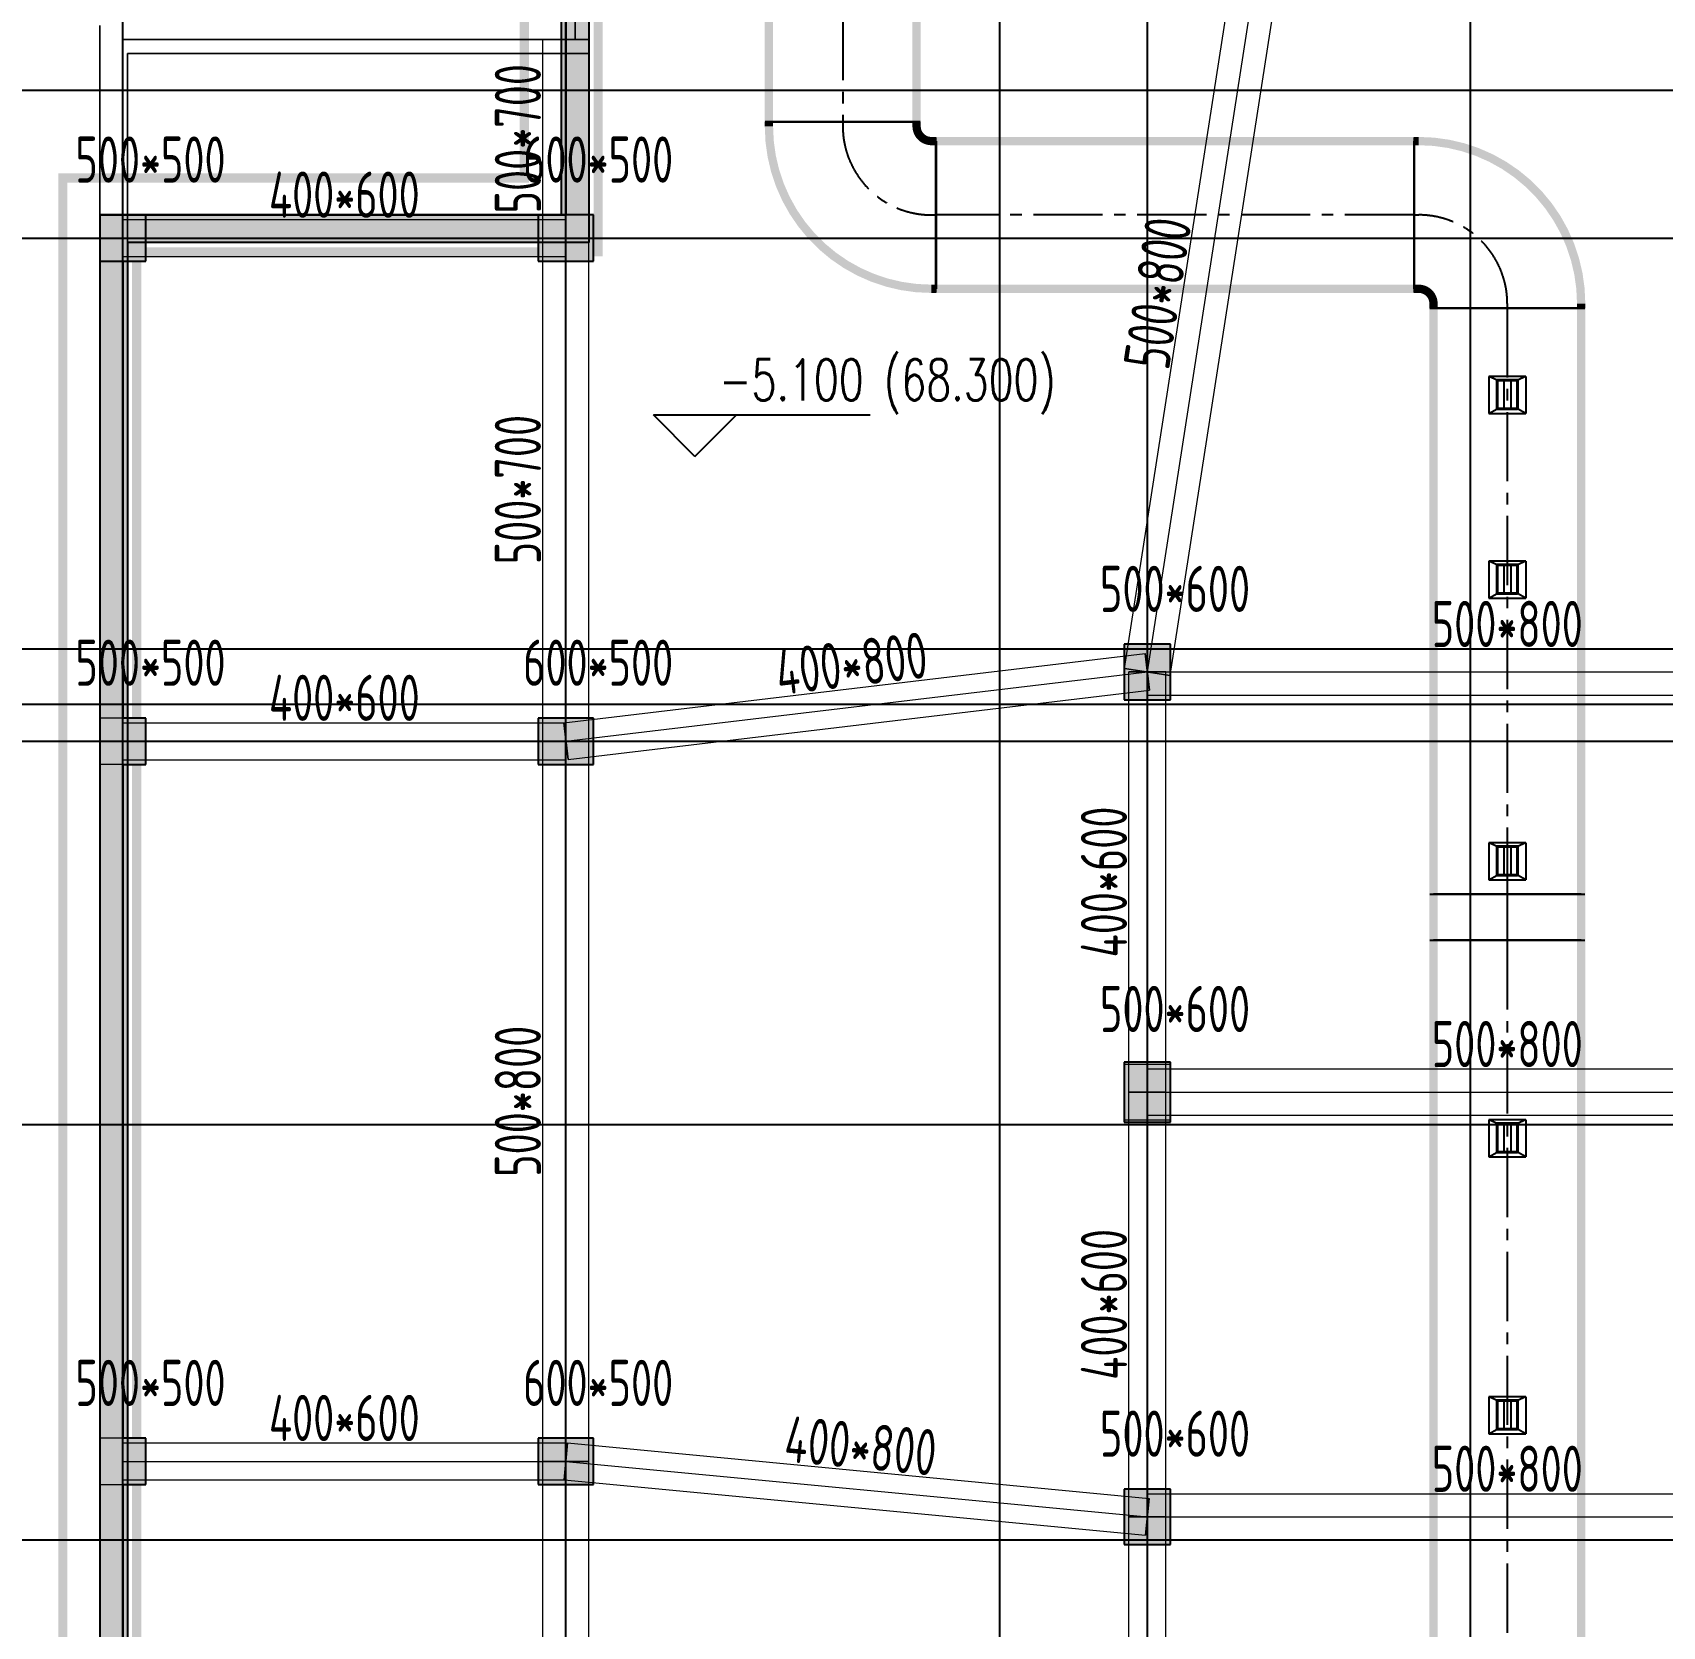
# Model space of a CAD drawing. Extents: x 369444 to 684549, y -549309 to 575337.
# Drawn here: x 379547 to 397205, y 433570 to 450832 of the extents above; entities that cross this region are included whole.
import ezdxf

# ---------------------------------------------------------------- set-up
doc = ezdxf.new("R2010")
doc.units = 0
doc.header["$LTSCALE"] = 1000
doc.header["$MEASUREMENT"] = 0
doc.linetypes.add('CENTER2', pattern=[1.125, 0.75, -0.125, 0.125, -0.125])
doc.linetypes.add('DASH', pattern=[0.35, 0.25, -0.1])
for name, color, linetype, lineweight, true_color in [('-1-0-1', 7, 'Continuous', 0, 0xc0c0c0), ('-1-1-2', 7, 'Continuous', 0, 0xc0c0c0), ('-2-0-1', 1, 'Continuous', 0, 0xff0000), ('-2-1-2', 9, 'Continuous', 0, 0x808080), ('1-6-1', 7, 'Continuous', 0, 0x55ff55), ('1-6-2', 7, 'Continuous', 0, 0x55ff55), ('11-6-1', 2, 'Continuous', 0, 0xffff00), ('11-6-2', 2, 'Continuous', 0, 0xffff00), ('11-6-5', 2, 'Continuous', 0, 0xffff00), ('12-6-1', 4, 'Continuous', 0, 0x00ffff), ('12-6-2', 4, 'Continuous', 0, 0x00ffff), ('12-6-5', 4, 'Continuous', 0, 0x00ffff)]:
    doc.layers.add(name, color=color, linetype=linetype, lineweight=lineweight, true_color=true_color)
for name, color, linetype in [('A-WALL-HATCH', 8, 'Continuous'), ('COLUMN', 9, 'Continuous'), ('DOTE', 1, 'Continuous'), ('DUCT-排烟中心线', 5, 'CENTER2'), ('DUCT-排烟法兰', 4, 'Continuous'), ('DUCT-排烟管', 2, 'Continuous'), ('DUCT-排烟管端线', 4, 'Continuous'), ('HS-A-轮廓线-地下室', 3, 'DASH'), ('PUB_HATCH', 8, 'Continuous'), ('WALL', 9, 'Continuous'), ('二期轮廓线', 8, 'DASH'), ('景观场地标高', 4, 'Continuous'), ('防火分区线', 7, 'Continuous'), ('风管标注', 3, 'Continuous')]:
    doc.layers.add(name, color=color, linetype=linetype)
doc.styles.add('_TCH_DIM', font='SIMPLEX', dxfattribs={"bigfont": 'GBCBIG'})
doc.styles.add('yjkcad', font='yjkeng.shx', dxfattribs={"width": 0.7, "height": 250, "bigfont": 'yjkchn.shx'})

# ---------------------------------------------------------------- blocks, each defined once
blk = doc.blocks.new('N-风管')
at = {"color": 0}
for p, q in [((38489231369.552979, 3905541540.749434, 2600), (38489231280.664093, 3905541580.749434, 2600)), ((38489231280.664093, 3905541580.749434, 2600), (38489231280.664093, 3905541180.749434, 2600)), ((38489231680.664093, 3905541580.749434, 2600), (38489231280.664093, 3905541580.749434, 2600)), ((38489231680.664093, 3905541580.749434, 2600), (38489231591.775208, 3905541540.749434, 2600)), ((38489231443.627052, 3905541540.749434, 2600), (38489231443.627052, 3905541228.749434, 2600)), ((38489231517.701134, 3905541540.749434, 2600), (38489231517.701134, 3905541228.749434, 2600)), ((38489231280.664093, 3905541180.749434, 2600), (38489231369.552979, 3905541228.749434, 2600)), ((38489231680.664093, 3905541180.749434, 2600), (38489231591.775208, 3905541228.749434, 2600)), ((38489231280.664093, 3905541180.749434, 2600), (38489231680.664093, 3905541180.749434, 2600)), ((38489231369.552979, 3905539540.749434, 2600), (38489231280.664093, 3905539580.749434, 2600)), ((38489231280.664093, 3905539580.749434, 2600), (38489231280.664093, 3905539180.749434, 2600)), ((38489231680.664093, 3905539580.749434, 2600), (38489231280.664093, 3905539580.749434, 2600)), ((38489231443.627052, 3905539540.749434, 2600), (38489231443.627052, 3905539228.749434, 2600)), ((38489231517.701134, 3905539540.749434, 2600), (38489231517.701134, 3905539228.749434, 2600)), ((38489231680.664093, 3905539580.749434, 2600), (38489231591.775208, 3905539540.749434, 2600)), ((38489231280.664093, 3905539180.749434, 2600), (38489231369.552979, 3905539228.749434, 2600)), ((38489231280.664093, 3905539180.749434, 2600), (38489231680.664093, 3905539180.749434, 2600)), ((38489231680.664093, 3905539180.749434, 2600), (38489231591.775208, 3905539228.749434, 2600)), ((38489231369.552979, 3905536490.749434, 2600), (38489231280.664093, 3905536530.749434, 2600)), ((38489231280.664093, 3905536530.749434, 2600), (38489231280.664093, 3905536130.749434, 2600)), ((38489231680.664093, 3905536530.749434, 2600), (38489231280.664093, 3905536530.749434, 2600)), ((38489231443.627052, 3905536490.749434, 2600), (38489231443.627052, 3905536178.749434, 2600)), ((38489231517.701134, 3905536490.749434, 2600), (38489231517.701134, 3905536178.749434, 2600)), ((38489231680.664093, 3905536530.749434, 2600), (38489231591.775208, 3905536490.749434, 2600)), ((38489231280.664093, 3905536130.749434, 2600), (38489231369.552979, 3905536178.749434, 2600)), ((38489231280.664093, 3905536130.749434, 2600), (38489231680.664093, 3905536130.749434, 2600)), ((38489231680.664093, 3905536130.749434, 2600), (38489231591.775208, 3905536178.749434, 2600)), ((38489231369.552979, 3905533490.368393, 2600), (38489231280.664093, 3905533530.368393, 2600)), ((38489231280.664093, 3905533530.368393, 2600), (38489231280.664093, 3905533130.368393, 2600)), ((38489231680.664093, 3905533530.368393, 2600), (38489231280.664093, 3905533530.368393, 2600)), ((38489231443.627052, 3905533490.368393, 2600), (38489231443.627052, 3905533178.368393, 2600)), ((38489231517.701134, 3905533490.368393, 2600), (38489231517.701134, 3905533178.368393, 2600)), ((38489231680.664093, 3905533530.368393, 2600), (38489231591.775208, 3905533490.368393, 2600)), ((38489231280.664093, 3905533130.368393, 2600), (38489231369.552979, 3905533178.368393, 2600)), ((38489231280.664093, 3905533130.368393, 2600), (38489231680.664093, 3905533130.368393, 2600)), ((38489231680.664093, 3905533130.368393, 2600), (38489231591.775208, 3905533178.368393, 2600)), ((38489231369.552979, 3905530490.368393, 2600), (38489231280.664093, 3905530530.368393, 2600)), ((38489231280.664093, 3905530530.368393, 2600), (38489231280.664093, 3905530130.368393, 2600)), ((38489231680.664093, 3905530530.368393, 2600), (38489231280.664093, 3905530530.368393, 2600)), ((38489231443.627052, 3905530490.368393, 2600), (38489231443.627052, 3905530178.368393, 2600)), ((38489231517.701134, 3905530490.368393, 2600), (38489231517.701134, 3905530178.368393, 2600)), ((38489231680.664093, 3905530530.368393, 2600), (38489231591.775208, 3905530490.368393, 2600)), ((38489231280.664093, 3905530130.368393, 2600), (38489231369.552979, 3905530178.368393, 2600)), ((38489231280.664093, 3905530130.368393, 2600), (38489231680.664093, 3905530130.368393, 2600)), ((38489231680.664093, 3905530130.368393, 2600), (38489231591.775208, 3905530178.368393, 2600))]:
    blk.add_line(p, q, dxfattribs=at)
at = {"color": 0, "linetype": 'Continuous'}
for p, q in [((38489231680.664093, 3905541580.749434, 2600), (38489231680.664093, 3905541180.749434, 2600)), ((38489231680.664093, 3905539580.749434, 2600), (38489231680.664093, 3905539180.749434, 2600)), ((38489231680.664093, 3905536530.749434, 2600), (38489231680.664093, 3905536130.749434, 2600)), ((38489231680.664093, 3905533530.368393, 2600), (38489231680.664093, 3905533130.368393, 2600)), ((38489231680.664093, 3905530530.368393, 2600), (38489231680.664093, 3905530130.368393, 2600))]:
    blk.add_line(p, q, dxfattribs=at)
at = {"color": 0, "lineweight": 40}
for p, q in [((38489231591.775208, 3905541540.749434, 2600), (38489231369.552979, 3905541540.749434, 2600)), ((38489231369.552979, 3905541228.749434, 2600), (38489231369.552979, 3905541540.749434, 2600)), ((38489231591.775208, 3905541228.749434, 2600), (38489231591.775208, 3905541540.749434, 2600)), ((38489231369.552979, 3905541228.749434, 2600), (38489231591.775208, 3905541228.749434, 2600)), ((38489231591.775208, 3905539540.749434, 2600), (38489231369.552979, 3905539540.749434, 2600)), ((38489231369.552979, 3905539228.749434, 2600), (38489231369.552979, 3905539540.749434, 2600)), ((38489231591.775208, 3905539228.749434, 2600), (38489231591.775208, 3905539540.749434, 2600)), ((38489231369.552979, 3905539228.749434, 2600), (38489231591.775208, 3905539228.749434, 2600)), ((38489231591.775208, 3905536490.749434, 2600), (38489231369.552979, 3905536490.749434, 2600)), ((38489231369.552979, 3905536178.749434, 2600), (38489231369.552979, 3905536490.749434, 2600)), ((38489231591.775208, 3905536178.749434, 2600), (38489231591.775208, 3905536490.749434, 2600)), ((38489231369.552979, 3905536178.749434, 2600), (38489231591.775208, 3905536178.749434, 2600)), ((38489231591.775208, 3905533490.368393, 2600), (38489231369.552979, 3905533490.368393, 2600)), ((38489231369.552979, 3905533178.368393, 2600), (38489231369.552979, 3905533490.368393, 2600)), ((38489231591.775208, 3905533178.368393, 2600), (38489231591.775208, 3905533490.368393, 2600)), ((38489231369.552979, 3905533178.368393, 2600), (38489231591.775208, 3905533178.368393, 2600)), ((38489231591.775208, 3905530490.368393, 2600), (38489231369.552979, 3905530490.368393, 2600)), ((38489231369.552979, 3905530178.368393, 2600), (38489231369.552979, 3905530490.368393, 2600)), ((38489231591.775208, 3905530178.368393, 2600), (38489231591.775208, 3905530490.368393, 2600)), ((38489231369.552979, 3905530178.368393, 2600), (38489231591.775208, 3905530178.368393, 2600))]:
    blk.add_line(p, q, dxfattribs=at)
at = {"layer": 'DUCT-排烟中心线', "color": 0}
for p, q in [((38489224280.797508, 3905550038.647351), (38489224280.704468, 3905544340.82764)), ((38489224280.704468, 3905544340.62764), (38489224280.703583, 3905544290.62764)), ((38489225240.703583, 3905543330.610545), (38489225290.703583, 3905543330.610545)), ((38489230470.463997, 3905543330.610545), (38489225290.90358, 3905543330.610545)), ((38489230470.663986, 3905543330.610545), (38489230520.663986, 3905543330.610545)), ((38489231480.663986, 3905542370.610533), (38489231480.663986, 3905542320.610533)), ((38489231480.663986, 3905542320.410533), (38489231480.664093, 3905535975.399971)), ((38489231480.664093, 3905535975.199975), (38489231480.663803, 3905535475.199975)), ((38489231480.663803, 3905535474.999975), (38489231480.663803, 3905525605.552145))]:
    blk.add_line(p, q, dxfattribs=at)
for centre, radius, start, end in [((38489225240.703568, 3905544290.610542), 959.999993, 179.9989795413, 270.0000009071), ((38489230520.663986, 3905542370.610548), 959.999997, 359.9999990893, 90)]:
    blk.add_arc(centre, radius, start, end, dxfattribs=at)
at = {"layer": 'DUCT-排烟法兰', "color": 0}
for p, q in [((38489225120.704468, 3905544340.72764), (38489223440.704468, 3905544340.72764)), ((38489225290.803581, 3905542490.610545), (38489225290.803581, 3905544170.610545)), ((38489230470.564003, 3905544170.610545), (38489230470.564003, 3905542490.610545)), ((38489230640.663986, 3905542320.510533), (38489232320.663986, 3905542320.510533)), ((38489230640.664093, 3905535975.299973), (38489232320.664093, 3905535975.299973)), ((38489230640.663803, 3905535475.099976), (38489232320.663803, 3905535475.099976)), ((38489230640.663803, 3905535475.099975), (38489232320.663803, 3905535475.099975))]:
    blk.add_line(p, q, dxfattribs=at)
at = {"layer": 'DUCT-排烟管', "color": 0, "const_width": 90}
for points in [[(38489223480.797508, 3905550038.660414), (38489223480.704468, 3905544340.840703)], [(38489225080.704468, 3905544340.814577), (38489225080.797508, 3905550038.634287)], [(38489223480.704468, 3905544340.641883), (38489223480.703583, 3905544290.641883)], [(38489225080.703583, 3905544290.613397), (38489225080.704468, 3905544340.613397)], [(38489225290.703583, 3905544130.610545), (38489225240.703583, 3905544130.610545)], [(38489230470.463997, 3905544130.610545), (38489225290.90358, 3905544130.610545)], [(38489230470.663986, 3905544130.610545), (38489230520.663986, 3905544130.610545)], [(38489225240.703583, 3905542530.610545), (38489225290.703583, 3905542530.610545)], [(38489225290.90358, 3905542530.610545), (38489230470.463997, 3905542530.610545)], [(38489230520.663986, 3905542530.610545), (38489230470.663986, 3905542530.610545)], [(38489230680.663986, 3905542320.610545), (38489230680.663986, 3905542370.610545)], [(38489230680.663986, 3905542320.410521), (38489230680.664093, 3905535975.399959)], [(38489232280.663986, 3905542370.610521), (38489232280.663986, 3905542320.610521)], [(38489232280.664093, 3905535975.399984), (38489232280.663986, 3905542320.410546)], [(38489230680.664093, 3905535975.199851), (38489230680.663803, 3905535475.199851)], [(38489232280.664093, 3905535975.200098), (38489232280.663803, 3905535475.200098)], [(38489230680.663803, 3905535474.999975), (38489230680.663803, 3905525605.552145)], [(38489232280.663803, 3905525605.552145), (38489232280.663803, 3905535474.999975)]]:
    blk.add_lwpolyline(points, dxfattribs=at)
for points in [[(38489223480.703583, 3905544290.641883, 0.4142187804), (38489225240.703583, 3905542530.610551)], [(38489225080.703583, 3905544290.613397, 0.4142188207), (38489225240.703583, 3905544130.610548)]]:
    blk.add_lwpolyline(points, format="xyb", dxfattribs=at)
at = {"layer": 'DUCT-排烟管', "color": 0, "extrusion": (0, 0, -1), "const_width": 90}
for points in [[(-38489230520.663986, 3905544130.610545, 0.414213564), (-38489232280.663986, 3905542370.610521)], [(-38489230520.663986, 3905542530.610545, 0.4142135615), (-38489230680.663986, 3905542370.610545)]]:
    blk.add_lwpolyline(points, format="xyb", dxfattribs=at)
at = {"layer": 'DUCT-排烟管端线', "color": 0}
for p, q in [((38489223480.704468, 3905544340.840703), (38489225080.704468, 3905544340.814577)), ((38489223480.704468, 3905544340.641883), (38489225080.704468, 3905544340.613397)), ((38489225290.703583, 3905542530.610545), (38489225290.703583, 3905544130.610545)), ((38489225290.90358, 3905544130.610545), (38489225290.90358, 3905542530.610545)), ((38489230470.463997, 3905542530.610545), (38489230470.463997, 3905544130.610545)), ((38489230470.663986, 3905544130.610545), (38489230470.663986, 3905542530.610545)), ((38489232280.663986, 3905542320.610521), (38489230680.663986, 3905542320.610545)), ((38489232280.663986, 3905542320.410546), (38489230680.663986, 3905542320.410521)), ((38489230680.664093, 3905535975.399959), (38489232280.664093, 3905535975.399984)), ((38489232280.664093, 3905535975.200098), (38489230680.664093, 3905535975.199851)), ((38489230680.663803, 3905535475.199851), (38489232280.663803, 3905535475.200098)), ((38489232280.663803, 3905535475), (38489230680.663803, 3905535474.999955)), ((38489232280.663803, 3905535474.999975), (38489230680.663803, 3905535474.999975))]:
    blk.add_line(p, q, dxfattribs=at)

msp = doc.modelspace()

# ---------------------------------------------------------------- hatches: boundary and pattern name
at = {"layer": 'A-WALL-HATCH'}
for points in [[(380774.7, 448356.6), (380774.7, 448856.6), (380274.7, 448856.6), (380274.7, 448356.6)], [(385624.7, 448356.6), (385624.7, 448856.6), (385024.7, 448856.6), (385024.7, 448356.6)], [(391874.7, 443606.6), (391874.7, 444206.6), (391374.7, 444206.6), (391374.7, 443606.6)], [(380774.7, 442906.6), (380774.7, 443406.6), (380274.7, 443406.6), (380274.7, 442906.6)], [(385624.7, 442906.6), (385624.7, 443406.6), (385024.7, 443406.6), (385024.7, 442906.6)], [(391874.6, 439031.6), (391874.7, 439681.6), (391374.7, 439681.6), (391374.6, 439031.6)], [(380774.7, 435106.6), (380774.7, 435606.6), (380274.7, 435606.6), (380274.7, 435106.6)], [(385624.7, 435106.6), (385624.7, 435606.6), (385024.7, 435606.6), (385024.7, 435106.6)], [(391874.7, 434456.6), (391874.7, 435056.6), (391374.7, 435056.6), (391374.7, 434456.6)]]:
    msp.add_hatch(color=256, dxfattribs=at).paths.add_polyline_path(points)
at = {"layer": 'PUB_HATCH'}
for points in [[(385574.6, 455257), (385274.6, 455557), (385274.6, 448857), (385574.6, 448557)], [(385574.6, 448557), (385274.6, 448857), (380274.6, 448857), (380574.6, 448557)], [(380574.6, 448557), (380274.6, 448857), (380274.6, 401007), (380574.6, 401007)]]:
    msp.add_hatch(color=256, dxfattribs=at).paths.add_polyline_path(points)
at = {"layer": 'PUB_HATCH', "linetype": 'ByBlock'}
for points in [[(385574.5, 451507), (385324.5, 451507), (385324.5, 448857), (385574.5, 448607)], [(380274.7, 435356.6), (380274.7, 435606.6), (380524.5, 435606.6), (380524.5, 442906.6), (380274.7, 442906.6), (380274.7, 443156.6), (380274.5, 443156.6), (380274.5, 435356.6)], [(380274.7, 427556.6), (380274.7, 427806.6), (380524.5, 427806.6), (380524.5, 435106.6), (380274.7, 435106.6), (380274.7, 435356.6), (380274.5, 435356.6), (380274.5, 427556.6)]]:
    msp.add_hatch(color=256, dxfattribs=at).paths.add_polyline_path(points)

# ---------------------------------------------------------------- linework, layer by layer
at = {"layer": '-1-0-1', "color": 0}
for p in [(380524.3, 450757.2, -3600), (385324.3, 450757.2, -3600), (385424.3, 450757.2, -3600), (380524.3, 448607.1, -3600), (385324.3, 448607.1, -3600), (391624.3, 443907.1, -3600), (380524.3, 443157.1, -3600), (385324.3, 443157.1, -3600), (391624.3, 439357.1, -3600), (380524.3, 435357.1, -3600), (385324.3, 435357.1, -3600), (391624.3, 434757.1, -3600)]:
    msp.add_point(p, dxfattribs=at)
at = {"layer": '-1-1-2', "color": 0}
for p, q in [((380524.3, 450757.2, -3600), (380524.3, 450757.2)), ((385324.3, 450757.2, -3600), (385324.3, 450757.2)), ((385424.3, 450757.2, -3600), (385424.3, 450757.2)), ((380524.3, 448607.1, -3600), (380524.3, 448607.1)), ((385324.3, 448607.1, -3600), (385324.3, 448607.1)), ((391624.3, 443907.1, -3600), (391624.3, 443907.1)), ((380524.3, 443157.1, -3600), (380524.3, 443157.1)), ((385324.3, 443157.1, -3600), (385324.3, 443157.1)), ((391624.3, 439357.1, -3600), (391624.3, 439357.1)), ((380524.3, 435357.1, -3600), (380524.3, 435357.1)), ((385324.3, 435357.1, -3600), (385324.3, 435357.1)), ((391624.3, 434757.1, -3600), (391624.3, 434757.1))]:
    msp.add_line(p, q, dxfattribs=at)
at = {"layer": '-2-0-1', "color": 0}
for p, q in [((385424.3, 450757.2, -3600), (385424.3, 451956.9, -3600)), ((391624.3, 443907.1, -3600), (392874.4, 451956.9, -3600)), ((380524.3, 448607.1, -3600), (380524.3, 450757.2, -3600)), ((380524.3, 450757.2, -3600), (385324.3, 450757.2, -3600)), ((385324.3, 448607.1, -3600), (385324.3, 450757.2, -3600)), ((385324.3, 450757.2, -3600), (385424.3, 450757.2, -3600)), ((380524.3, 448607.1, -3600), (385324.3, 448607.1, -3600)), ((380524.3, 443157.1, -3600), (380524.3, 448607.1, -3600)), ((385324.3, 443157.1, -3600), (385324.3, 448607.1, -3600)), ((385324.3, 443157.1, -3600), (391624.3, 443907.1, -3600)), ((391624.3, 443907.1, -3600), (399424.3, 443907.1, -3600)), ((391624.3, 439357.1, -3600), (391624.3, 443907.1, -3600)), ((380524.3, 443157.1, -3600), (385324.3, 443157.1, -3600)), ((380524.3, 435357.1, -3600), (380524.3, 443157.1, -3600)), ((385324.3, 435357.1, -3600), (385324.3, 443157.1, -3600)), ((391624.3, 439357.1, -3600), (399424.3, 439357.1, -3600)), ((391624.3, 434757.1, -3600), (391624.3, 439357.1, -3600)), ((380524.3, 435357.1, -3600), (385324.3, 435357.1, -3600)), ((380524.3, 427557.1, -3600), (380524.3, 435357.1, -3600)), ((385324.3, 435357.1, -3600), (391624.3, 434757.1, -3600)), ((385324.3, 427557.1, -3600), (385324.3, 435357.1, -3600)), ((391624.3, 434757.1, -3600), (399424.3, 434757.1, -3600)), ((391624.3, 428157.1, -3600), (391624.3, 434757.1, -3600))]:
    msp.add_line(p, q, dxfattribs=at)
at = {"layer": '-2-1-2', "color": 0}
for p, q in [((385424.3, 450757.2), (385424.3, 451956.9)), ((391624.3, 443907.1), (392874.4, 451956.9)), ((380524.3, 448607.1), (380524.3, 450757.2)), ((380524.3, 450757.2), (385324.3, 450757.2)), ((385324.3, 448607.1), (385324.3, 450757.2)), ((385324.3, 450757.2), (385424.3, 450757.2)), ((380524.3, 448607.1), (385324.3, 448607.1)), ((380524.3, 443157.1), (380524.3, 448607.1)), ((385324.3, 443157.1), (385324.3, 448607.1)), ((385324.3, 443157.1), (391624.3, 443907.1)), ((391624.3, 443907.1), (399424.3, 443907.1)), ((391624.3, 439357.1), (391624.3, 443907.1)), ((380524.3, 443157.1), (385324.3, 443157.1)), ((380524.3, 435357.1), (380524.3, 443157.1)), ((385324.3, 435357.1), (385324.3, 443157.1)), ((391624.3, 439357.1), (399424.3, 439357.1)), ((391624.3, 434757.1), (391624.3, 439357.1)), ((380524.3, 435357.1), (385324.3, 435357.1)), ((380524.3, 427557.1), (380524.3, 435357.1)), ((385324.3, 435357.1), (391624.3, 434757.1)), ((385324.3, 427557.1), (385324.3, 435357.1)), ((391624.3, 434757.1), (399424.3, 434757.1)), ((391624.3, 428157.1), (391624.3, 434757.1))]:
    msp.add_line(p, q, dxfattribs=at)
at = {"layer": '1-6-1', "color": 0}
for p, q in [((385574.3, 451956.9), (385574.3, 450607.2)), ((385574.3, 450607.2, -3600), (385574.3, 451956.9, -3600)), ((380274.3, 450907.2, -3600), (380274.3, 448607.1, -3600)), ((380274.3, 448607.1), (380274.3, 450907.2)), ((380574.3, 450607.2), (380574.3, 448607.1)), ((380574.3, 450607.2, -3600), (380574.3, 450607.2)), ((380574.3, 448607.1, -3600), (380574.3, 450607.2, -3600)), ((380574.3, 450607.2), (380574.3, 450607.2, -3600)), ((385324.3, 450607.2), (380574.3, 450607.2)), ((380574.3, 450607.2, -3600), (385324.3, 450607.2, -3600)), ((385324.3, 450607.2), (385324.3, 450607.2, -3600)), ((385574.3, 450607.2), (385324.3, 450607.2)), ((385324.3, 450607.2, -3600), (385574.3, 450607.2, -3600)), ((385324.3, 450607.2, -3600), (385324.3, 450607.2)), ((385574.3, 450607.2, -3600), (385574.3, 450607.2)), ((385574.3, 450607.2), (385574.3, 450607.2, -3600)), ((380274.3, 448607.1, -3600), (380274.3, 443157.1, -3600)), ((380274.3, 448607.1), (380274.3, 448607.1, -3600)), ((380274.3, 443157.1), (380274.3, 448607.1)), ((380274.3, 448607.1, -3600), (380274.3, 448607.1)), ((380574.3, 448607.1), (380574.3, 443157.1)), ((380574.3, 448607.1, -3600), (380574.3, 448607.1)), ((380574.3, 443157.1, -3600), (380574.3, 448607.1, -3600)), ((380574.3, 448607.1), (380574.3, 448607.1, -3600)), ((380274.3, 443157.1, -3600), (380274.3, 443157.1)), ((380274.3, 443157.1, -3600), (380274.3, 435357.1, -3600)), ((380274.3, 443157.1), (380274.3, 443157.1, -3600)), ((380274.3, 435357.1), (380274.3, 443157.1)), ((380574.3, 443157.1), (380574.3, 443157.1, -3600)), ((380574.3, 443157.1), (380574.3, 435357.1)), ((380574.3, 443157.1, -3600), (380574.3, 443157.1)), ((380574.3, 435357.1, -3600), (380574.3, 443157.1, -3600)), ((380274.3, 435357.1, -3600), (380274.3, 435357.1)), ((380274.3, 435357.1, -3600), (380274.3, 427557.1, -3600)), ((380274.3, 435357.1), (380274.3, 435357.1, -3600)), ((380274.3, 427557.1), (380274.3, 435357.1)), ((380574.3, 435357.1), (380574.3, 435357.1, -3600)), ((380574.3, 435357.1), (380574.3, 427557.1)), ((380574.3, 435357.1, -3600), (380574.3, 435357.1)), ((380574.3, 427557.1, -3600), (380574.3, 435357.1, -3600))]:
    msp.add_line(p, q, dxfattribs=at)
at = {"layer": '1-6-2', "color": 0}
for p, q in [((385424.3, 451956.9), (385424.3, 450757.2)), ((385424.3, 450757.2, -3600), (385424.3, 451956.9, -3600)), ((380524.3, 450757.2), (380524.3, 448607.1)), ((380524.3, 450757.2, -3600), (380524.3, 450757.2)), ((380524.3, 448607.1, -3600), (380524.3, 450757.2, -3600)), ((380524.3, 450757.2), (380524.3, 450757.2, -3600)), ((385324.3, 450757.2), (380524.3, 450757.2)), ((380524.3, 450757.2, -3600), (385324.3, 450757.2, -3600)), ((385324.3, 450757.2), (385324.3, 450757.2, -3600)), ((385424.3, 450757.2), (385324.3, 450757.2)), ((385324.3, 450757.2, -3600), (385424.3, 450757.2, -3600)), ((385324.3, 450757.2, -3600), (385324.3, 450757.2)), ((385424.3, 450757.2, -3600), (385424.3, 450757.2)), ((385424.3, 450757.2), (385424.3, 450757.2, -3600)), ((380524.3, 448607.1), (380524.3, 443157.1)), ((380524.3, 448607.1, -3600), (380524.3, 448607.1)), ((380524.3, 443157.1, -3600), (380524.3, 448607.1, -3600)), ((380524.3, 448607.1), (380524.3, 448607.1, -3600)), ((380524.3, 443157.1), (380524.3, 443157.1, -3600)), ((380524.3, 443157.1), (380524.3, 435357.1)), ((380524.3, 443157.1, -3600), (380524.3, 443157.1)), ((380524.3, 435357.1, -3600), (380524.3, 443157.1, -3600)), ((380524.3, 435357.1), (380524.3, 435357.1, -3600)), ((380524.3, 435357.1), (380524.3, 427557.1)), ((380524.3, 435357.1, -3600), (380524.3, 435357.1)), ((380524.3, 427557.1, -3600), (380524.3, 435357.1, -3600))]:
    msp.add_line(p, q, dxfattribs=at)
at = {"layer": '11-6-1', "color": 0}
for p, q in [((380274.3, 448857.1, -5100), (380274.3, 448357.1, -5100)), ((380774.3, 448857.1, -5100), (380274.3, 448857.1, -5100)), ((380274.3, 448857.1, -8700), (380274.3, 448357.1, -8700)), ((380774.3, 448857.1, -8700), (380274.3, 448857.1, -8700)), ((380274.3, 448857.1, -8700), (380274.3, 448857.1, -5100)), ((380774.3, 448357.1, -5100), (380774.3, 448857.1, -5100)), ((380774.3, 448357.1, -8700), (380774.3, 448857.1, -8700)), ((380774.3, 448857.1, -8700), (380774.3, 448857.1, -5100)), ((385024.3, 448857.1, -5100), (385024.3, 448357.1, -5100)), ((385624.3, 448857.1, -5100), (385024.3, 448857.1, -5100)), ((385024.3, 448857.1, -8700), (385024.3, 448357.1, -8700)), ((385624.3, 448857.1, -8700), (385024.3, 448857.1, -8700)), ((385024.3, 448857.1, -8700), (385024.3, 448857.1, -5100)), ((385624.3, 448357.1, -5100), (385624.3, 448857.1, -5100)), ((385624.3, 448357.1, -8700), (385624.3, 448857.1, -8700)), ((385624.3, 448857.1, -8700), (385624.3, 448857.1, -5100)), ((380274.3, 448357.1, -5100), (380774.3, 448357.1, -5100)), ((380274.3, 448357.1, -8700), (380774.3, 448357.1, -8700)), ((380274.3, 448357.1, -8700), (380274.3, 448357.1, -5100)), ((380774.3, 448357.1, -8700), (380774.3, 448357.1, -5100)), ((385024.3, 448357.1, -5100), (385624.3, 448357.1, -5100)), ((385024.3, 448357.1, -8700), (385624.3, 448357.1, -8700)), ((385024.3, 448357.1, -8700), (385024.3, 448357.1, -5100)), ((385624.3, 448357.1, -8700), (385624.3, 448357.1, -5100)), ((391374.3, 444207.1), (391374.3, 443607.1)), ((391874.3, 444207.1), (391374.3, 444207.1)), ((391374.3, 444207.1, -3600), (391374.3, 443607.1, -3600)), ((391874.3, 444207.1, -3600), (391374.3, 444207.1, -3600)), ((391374.3, 444207.1, -3600), (391374.3, 444207.1)), ((391874.3, 443607.1), (391874.3, 444207.1)), ((391874.3, 443607.1, -3600), (391874.3, 444207.1, -3600)), ((391874.3, 444207.1, -3600), (391874.3, 444207.1)), ((391374.3, 443607.1), (391874.3, 443607.1)), ((391374.3, 443607.1, -3600), (391874.3, 443607.1, -3600)), ((391374.3, 443607.1, -3600), (391374.3, 443607.1)), ((391874.3, 443607.1, -3600), (391874.3, 443607.1)), ((380274.3, 443407.1, -5100), (380274.3, 442907.1, -5100)), ((380774.3, 443407.1, -5100), (380274.3, 443407.1, -5100)), ((380274.3, 443407.1, -8700), (380274.3, 442907.1, -8700)), ((380774.3, 443407.1, -8700), (380274.3, 443407.1, -8700)), ((380274.3, 443407.1, -8700), (380274.3, 443407.1, -5100)), ((380774.3, 442907.1, -5100), (380774.3, 443407.1, -5100)), ((380774.3, 442907.1, -8700), (380774.3, 443407.1, -8700)), ((380774.3, 443407.1, -8700), (380774.3, 443407.1, -5100)), ((385024.3, 443407.1, -5100), (385024.3, 442907.1, -5100)), ((385624.3, 443407.1, -5100), (385024.3, 443407.1, -5100)), ((385024.3, 443407.1, -8700), (385024.3, 442907.1, -8700)), ((385624.3, 443407.1, -8700), (385024.3, 443407.1, -8700)), ((385024.3, 443407.1, -8700), (385024.3, 443407.1, -5100)), ((385624.3, 442907.1, -5100), (385624.3, 443407.1, -5100)), ((385624.3, 442907.1, -8700), (385624.3, 443407.1, -8700)), ((385624.3, 443407.1, -8700), (385624.3, 443407.1, -5100)), ((380274.3, 442907.1, -5100), (380774.3, 442907.1, -5100)), ((380274.3, 442907.1, -8700), (380774.3, 442907.1, -8700)), ((380274.3, 442907.1, -8700), (380274.3, 442907.1, -5100)), ((380774.3, 442907.1, -8700), (380774.3, 442907.1, -5100)), ((385024.3, 442907.1, -5100), (385624.3, 442907.1, -5100)), ((385024.3, 442907.1, -8700), (385624.3, 442907.1, -8700)), ((385024.3, 442907.1, -8700), (385024.3, 442907.1, -5100)), ((385624.3, 442907.1, -8700), (385624.3, 442907.1, -5100)), ((391374.3, 439657.1), (391374.3, 439057.1)), ((391874.3, 439657.1), (391374.3, 439657.1)), ((391374.3, 439657.1, -3600), (391374.3, 439057.1, -3600)), ((391874.3, 439657.1, -3600), (391374.3, 439657.1, -3600)), ((391374.3, 439657.1, -3600), (391374.3, 439657.1)), ((391874.3, 439057.1), (391874.3, 439657.1)), ((391874.3, 439057.1, -3600), (391874.3, 439657.1, -3600)), ((391874.3, 439657.1, -3600), (391874.3, 439657.1)), ((391374.3, 439057.1), (391874.3, 439057.1)), ((391374.3, 439057.1, -3600), (391874.3, 439057.1, -3600)), ((391374.3, 439057.1, -3600), (391374.3, 439057.1)), ((391874.3, 439057.1, -3600), (391874.3, 439057.1)), ((380274.3, 435607.1, -5100), (380274.3, 435107.1, -5100)), ((380774.3, 435607.1, -5100), (380274.3, 435607.1, -5100)), ((380274.3, 435607.1, -8700), (380274.3, 435107.1, -8700)), ((380774.3, 435607.1, -8700), (380274.3, 435607.1, -8700)), ((380274.3, 435607.1, -8700), (380274.3, 435607.1, -5100)), ((380774.3, 435107.1, -5100), (380774.3, 435607.1, -5100)), ((380774.3, 435107.1, -8700), (380774.3, 435607.1, -8700)), ((380774.3, 435607.1, -8700), (380774.3, 435607.1, -5100)), ((385024.3, 435607.1, -5100), (385024.3, 435107.1, -5100)), ((385624.3, 435607.1, -5100), (385024.3, 435607.1, -5100)), ((385024.3, 435607.1, -8700), (385024.3, 435107.1, -8700)), ((385624.3, 435607.1, -8700), (385024.3, 435607.1, -8700)), ((385024.3, 435607.1, -8700), (385024.3, 435607.1, -5100)), ((385624.3, 435107.1, -5100), (385624.3, 435607.1, -5100)), ((385624.3, 435107.1, -8700), (385624.3, 435607.1, -8700)), ((385624.3, 435607.1, -8700), (385624.3, 435607.1, -5100)), ((380274.3, 435107.1, -5100), (380774.3, 435107.1, -5100)), ((380274.3, 435107.1, -8700), (380774.3, 435107.1, -8700)), ((380274.3, 435107.1, -8700), (380274.3, 435107.1, -5100)), ((380774.3, 435107.1, -8700), (380774.3, 435107.1, -5100)), ((385024.3, 435107.1, -5100), (385624.3, 435107.1, -5100)), ((385024.3, 435107.1, -8700), (385624.3, 435107.1, -8700)), ((385024.3, 435107.1, -8700), (385024.3, 435107.1, -5100)), ((385624.3, 435107.1, -8700), (385624.3, 435107.1, -5100)), ((391374.3, 435057.1, -5100), (391374.3, 434457.1, -5100)), ((391874.3, 435057.1, -5100), (391374.3, 435057.1, -5100)), ((391374.3, 435057.1, -8700), (391374.3, 434457.1, -8700)), ((391874.3, 435057.1, -8700), (391374.3, 435057.1, -8700)), ((391374.3, 435057.1, -8700), (391374.3, 435057.1, -5100)), ((391874.3, 434457.1, -5100), (391874.3, 435057.1, -5100)), ((391874.3, 434457.1, -8700), (391874.3, 435057.1, -8700)), ((391874.3, 435057.1, -8700), (391874.3, 435057.1, -5100)), ((391374.3, 434457.1, -5100), (391874.3, 434457.1, -5100)), ((391374.3, 434457.1, -8700), (391874.3, 434457.1, -8700)), ((391374.3, 434457.1, -8700), (391374.3, 434457.1, -5100)), ((391874.3, 434457.1, -8700), (391874.3, 434457.1, -5100))]:
    msp.add_line(p, q, dxfattribs=at)
at = {"layer": '11-6-2', "color": 0}
for p, q in [((380524.3, 448607.1, -8700), (380524.3, 448607.1, -5100)), ((385324.3, 448607.1, -8700), (385324.3, 448607.1, -5100)), ((391624.3, 443907.1, -3600), (391624.3, 443907.1)), ((380524.3, 443157.1, -8700), (380524.3, 443157.1, -5100)), ((385324.3, 443157.1, -8700), (385324.3, 443157.1, -5100)), ((391624.3, 439357.1, -3600), (391624.3, 439357.1)), ((380524.3, 435357.1, -8700), (380524.3, 435357.1, -5100)), ((385324.3, 435357.1, -8700), (385324.3, 435357.1, -5100)), ((391624.3, 434757.1, -8700), (391624.3, 434757.1, -5100))]:
    msp.add_line(p, q, dxfattribs=at)
at = {"layer": '12-6-1', "color": 0}
for p, q in [((391377.3, 443945.4, -5100), (392627.3, 451995.3, -5100)), ((391377.3, 443945.4, -5900), (392627.3, 451995.3, -5900)), ((391871.4, 443868.7, -5100), (393121.4, 451918.6, -5100)), ((391871.4, 443868.7, -5900), (393121.4, 451918.6, -5900)), ((385074.3, 450757.2), (385574.3, 450757.2)), ((385074.3, 450757.2, -700), (385074.3, 450757.2)), ((385574.3, 450757.2, -700), (385074.3, 450757.2, -700)), ((385074.3, 448607.1), (385074.3, 450757.2)), ((385074.3, 448607.1, -700), (385074.3, 450757.2, -700)), ((385574.3, 450757.2), (385574.3, 450757.2, -700)), ((385574.3, 448607.1), (385574.3, 450757.2)), ((385574.3, 448607.1, -700), (385574.3, 450757.2, -700)), ((380524.3, 448807.1, -5100), (380524.3, 448407.1, -5100)), ((380524.3, 448807.1, -5700), (380524.3, 448807.1, -5100)), ((380524.3, 448407.1, -5700), (380524.3, 448807.1, -5700)), ((380524.3, 448807.1, -5100), (385324.3, 448807.1, -5100)), ((380524.3, 448807.1, -5700), (385324.3, 448807.1, -5700)), ((385324.3, 448807.1, -5100), (385324.3, 448407.1, -5100)), ((385324.3, 448807.1, -5700), (385324.3, 448807.1, -5100)), ((385324.3, 448407.1, -5700), (385324.3, 448807.1, -5700)), ((385074.3, 448607.1, 0), (385574.3, 448607.1, 0)), ((385074.3, 448607.1, -700), (385074.3, 448607.1, 0)), ((385574.3, 448607.1, -700), (385074.3, 448607.1, -700)), ((385074.3, 443157.1, 0), (385074.3, 448607.1, 0)), ((385074.3, 443157.1, -700), (385074.3, 448607.1, -700)), ((385074.3, 448607.1), (385574.3, 448607.1)), ((385074.3, 448607.1, -700), (385074.3, 448607.1)), ((385574.3, 448607.1, -700), (385074.3, 448607.1, -700)), ((385574.3, 448607.1, 0), (385574.3, 448607.1, -700)), ((385574.3, 443157.1, 0), (385574.3, 448607.1, 0)), ((385574.3, 443157.1, -700), (385574.3, 448607.1, -700)), ((385574.3, 448607.1), (385574.3, 448607.1, -700)), ((380524.3, 448407.1, -5100), (380524.3, 448407.1, -5700)), ((380524.3, 448407.1, -5100), (385324.3, 448407.1, -5100)), ((380524.3, 448407.1, -5700), (385324.3, 448407.1, -5700)), ((385324.3, 448407.1, -5100), (385324.3, 448407.1, -5700)), ((385300.7, 443355.7, -5100), (391600.7, 444105.7, -5100)), ((385300.7, 443355.7, -5900), (391600.7, 444105.7, -5900)), ((391600.7, 444105.7, -5100), (391648, 443708.5, -5100)), ((391600.7, 444105.7, -5900), (391600.7, 444105.7, -5100)), ((391648, 443708.5, -5900), (391600.7, 444105.7, -5900)), ((391624.3, 444157.1), (391624.3, 443657.1)), ((391624.3, 444157.1, -800), (391624.3, 444157.1)), ((391624.3, 443657.1, -800), (391624.3, 444157.1, -800)), ((391624.3, 444157.1), (399424.3, 444157.1)), ((391624.3, 444157.1, -800), (399424.3, 444157.1, -800)), ((391377.3, 443945.4, -5100), (391871.4, 443868.7, -5100)), ((391377.3, 443945.4, -5900), (391377.3, 443945.4, -5100)), ((391871.4, 443868.7, -5900), (391377.3, 443945.4, -5900)), ((391424.3, 443907.1), (391824.3, 443907.1)), ((391424.3, 443907.1, -600), (391424.3, 443907.1)), ((391824.3, 443907.1, -600), (391424.3, 443907.1, -600)), ((391424.3, 439357.1), (391424.3, 443907.1)), ((391424.3, 439357.1, -600), (391424.3, 443907.1, -600)), ((391824.3, 443907.1), (391824.3, 443907.1, -600)), ((391824.3, 439357.1), (391824.3, 443907.1)), ((391824.3, 439357.1, -600), (391824.3, 443907.1, -600)), ((391871.4, 443868.7, -5100), (391871.4, 443868.7, -5900)), ((385348, 442958.5, -5100), (391648, 443708.5, -5100)), ((385348, 442958.5, -5900), (391648, 443708.5, -5900)), ((391624.3, 443657.1), (391624.3, 443657.1, -800)), ((391624.3, 443657.1), (399424.3, 443657.1)), ((391624.3, 443657.1, -800), (399424.3, 443657.1, -800)), ((391648, 443708.5, -5100), (391648, 443708.5, -5900)), ((380524.3, 443357.1, -5100), (380524.3, 442957.1, -5100)), ((380524.3, 443357.1, -5700), (380524.3, 443357.1, -5100)), ((380524.3, 442957.1, -5700), (380524.3, 443357.1, -5700)), ((380524.3, 443357.1, -5100), (385324.3, 443357.1, -5100)), ((380524.3, 443357.1, -5700), (385324.3, 443357.1, -5700)), ((385300.7, 443355.7, -5100), (385348, 442958.5, -5100)), ((385300.7, 443355.7, -5900), (385300.7, 443355.7, -5100)), ((385348, 442958.5, -5900), (385300.7, 443355.7, -5900)), ((385324.3, 443357.1, -5100), (385324.3, 442957.1, -5100)), ((385324.3, 443357.1, -5700), (385324.3, 443357.1, -5100)), ((385324.3, 442957.1, -5700), (385324.3, 443357.1, -5700)), ((385074.3, 443157.1, 0), (385574.3, 443157.1, 0)), ((385074.3, 443157.1, -700), (385074.3, 443157.1, 0)), ((385574.3, 443157.1, -700), (385074.3, 443157.1, -700)), ((385074.3, 443157.1), (385574.3, 443157.1)), ((385074.3, 443157.1, -800), (385074.3, 443157.1)), ((385574.3, 443157.1, -800), (385074.3, 443157.1, -800)), ((385074.3, 435357.1), (385074.3, 443157.1)), ((385074.3, 435357.1, -800), (385074.3, 443157.1, -800)), ((385574.3, 443157.1, 0), (385574.3, 443157.1, -700)), ((385574.3, 443157.1), (385574.3, 443157.1, -800)), ((385574.3, 435357.1), (385574.3, 443157.1)), ((385574.3, 435357.1, -800), (385574.3, 443157.1, -800)), ((380524.3, 442957.1, -5100), (380524.3, 442957.1, -5700)), ((380524.3, 442957.1, -5100), (385324.3, 442957.1, -5100)), ((380524.3, 442957.1, -5700), (385324.3, 442957.1, -5700)), ((385324.3, 442957.1, -5100), (385324.3, 442957.1, -5700)), ((385348, 442958.5, -5100), (385348, 442958.5, -5900)), ((391624.3, 439607.1), (391624.3, 439107.1)), ((391624.3, 439607.1, -800), (391624.3, 439607.1)), ((391624.3, 439107.1, -800), (391624.3, 439607.1, -800)), ((391624.3, 439607.1), (399424.3, 439607.1)), ((391624.3, 439607.1, -800), (399424.3, 439607.1, -800)), ((391424.3, 439357.1), (391824.3, 439357.1)), ((391424.3, 439357.1, -600), (391424.3, 439357.1)), ((391824.3, 439357.1, -600), (391424.3, 439357.1, -600)), ((391424.3, 439357.1, -5100), (391824.3, 439357.1, -5100)), ((391424.3, 439357.1, -5700), (391424.3, 439357.1, -5100)), ((391824.3, 439357.1, -5700), (391424.3, 439357.1, -5700)), ((391424.3, 434757.1, -5100), (391424.3, 439357.1, -5100)), ((391424.3, 434757.1, -5700), (391424.3, 439357.1, -5700)), ((391824.3, 439357.1), (391824.3, 439357.1, -600)), ((391824.3, 439357.1, -5100), (391824.3, 439357.1, -5700)), ((391824.3, 434757.1, -5100), (391824.3, 439357.1, -5100)), ((391824.3, 434757.1, -5700), (391824.3, 439357.1, -5700)), ((391624.3, 439107.1), (391624.3, 439107.1, -800)), ((391624.3, 439107.1), (399424.3, 439107.1)), ((391624.3, 439107.1, -800), (399424.3, 439107.1, -800)), ((380524.3, 435557.1, -5100), (380524.3, 435157.1, -5100)), ((380524.3, 435557.1, -5700), (380524.3, 435557.1, -5100)), ((380524.3, 435157.1, -5700), (380524.3, 435557.1, -5700)), ((380524.3, 435557.1, -5100), (385324.3, 435557.1, -5100)), ((380524.3, 435557.1, -5700), (385324.3, 435557.1, -5700)), ((385343.3, 435556.2, -5100), (385305.4, 435158, -5100)), ((385305.4, 435158, -5900), (385343.3, 435556.2, -5900)), ((385324.3, 435557.1, -5100), (385324.3, 435157.1, -5100)), ((385324.3, 435557.1, -5700), (385324.3, 435557.1, -5100)), ((385324.3, 435157.1, -5700), (385324.3, 435557.1, -5700)), ((385343.3, 435556.2, -5900), (385343.3, 435556.2, -5100)), ((385343.3, 435556.2, -5100), (391643.3, 434956.2, -5100)), ((385343.3, 435556.2, -5900), (391643.3, 434956.2, -5900)), ((385074.3, 435357.1), (385574.3, 435357.1)), ((385074.3, 435357.1, -800), (385074.3, 435357.1)), ((385574.3, 435357.1, -800), (385074.3, 435357.1, -800)), ((385074.3, 435357.1), (385574.3, 435357.1)), ((385074.3, 435357.1, -800), (385074.3, 435357.1)), ((385574.3, 435357.1, -800), (385074.3, 435357.1, -800)), ((385074.3, 427557.1), (385074.3, 435357.1)), ((385074.3, 427557.1, -800), (385074.3, 435357.1, -800)), ((385574.3, 435357.1), (385574.3, 435357.1, -800)), ((385574.3, 435357.1), (385574.3, 435357.1, -800)), ((385574.3, 427557.1), (385574.3, 435357.1)), ((385574.3, 427557.1, -800), (385574.3, 435357.1, -800)), ((380524.3, 435157.1, -5100), (380524.3, 435157.1, -5700)), ((380524.3, 435157.1, -5100), (385324.3, 435157.1, -5100)), ((380524.3, 435157.1, -5700), (385324.3, 435157.1, -5700)), ((385305.4, 435158, -5100), (385305.4, 435158, -5900)), ((385305.4, 435158, -5100), (391605.4, 434558, -5100)), ((385305.4, 435158, -5900), (391605.4, 434558, -5900)), ((385324.3, 435157.1, -5100), (385324.3, 435157.1, -5700)), ((391643.3, 434956.2, -5100), (391605.4, 434558, -5100)), ((391605.4, 434558, -5900), (391643.3, 434956.2, -5900)), ((391624.3, 435007.1, -5100), (391624.3, 434507.1, -5100)), ((391624.3, 435007.1, -5900), (391624.3, 435007.1, -5100)), ((391624.3, 434507.1, -5900), (391624.3, 435007.1, -5900)), ((391624.3, 435007.1, -5100), (399424.3, 435007.1, -5100)), ((391624.3, 435007.1, -5900), (399424.3, 435007.1, -5900)), ((391643.3, 434956.2, -5900), (391643.3, 434956.2, -5100)), ((391424.3, 434757.1, -5100), (391824.3, 434757.1, -5100)), ((391424.3, 434757.1, -5700), (391424.3, 434757.1, -5100)), ((391824.3, 434757.1, -5700), (391424.3, 434757.1, -5700)), ((391424.3, 434757.1, -5100), (391824.3, 434757.1, -5100)), ((391424.3, 434757.1, -5900), (391424.3, 434757.1, -5100)), ((391824.3, 434757.1, -5900), (391424.3, 434757.1, -5900)), ((391424.3, 428157.1, -5100), (391424.3, 434757.1, -5100)), ((391424.3, 428157.1, -5900), (391424.3, 434757.1, -5900)), ((391824.3, 434757.1, -5100), (391824.3, 434757.1, -5700)), ((391824.3, 434757.1, -5100), (391824.3, 434757.1, -5900)), ((391824.3, 428157.1, -5100), (391824.3, 434757.1, -5100)), ((391824.3, 428157.1, -5900), (391824.3, 434757.1, -5900)), ((391605.4, 434558, -5100), (391605.4, 434558, -5900)), ((391624.3, 434507.1, -5100), (391624.3, 434507.1, -5900)), ((391624.3, 434507.1, -5100), (399424.3, 434507.1, -5100)), ((391624.3, 434507.1, -5900), (399424.3, 434507.1, -5900))]:
    msp.add_line(p, q, dxfattribs=at)
at = {"layer": '12-6-2', "color": 0}
for p, q in [((391624.3, 443907.1, -5100), (392874.4, 451956.9, -5100)), ((385324.3, 448607.1), (385324.3, 450757.2)), ((380524.3, 448607.1, -5100), (385324.3, 448607.1, -5100)), ((385324.3, 443157.1), (385324.3, 448607.1)), ((385324.3, 443157.1, -5100), (391624.3, 443907.1, -5100)), ((391624.3, 443907.1), (399424.3, 443907.1)), ((391624.3, 439357.1), (391624.3, 443907.1)), ((380524.3, 443157.1, -5100), (385324.3, 443157.1, -5100)), ((385324.3, 435357.1), (385324.3, 443157.1)), ((391624.3, 439357.1), (399424.3, 439357.1)), ((391624.3, 434757.1, -5100), (391624.3, 439357.1, -5100)), ((380524.3, 435357.1, -5100), (385324.3, 435357.1, -5100)), ((385324.3, 427557.1), (385324.3, 435357.1)), ((385324.3, 435357.1, -5100), (391624.3, 434757.1, -5100)), ((391624.3, 428157.1, -5100), (391624.3, 434757.1, -5100)), ((391624.3, 434757.1, -5100), (399424.3, 434757.1, -5100))]:
    msp.add_line(p, q, dxfattribs=at)
at = {"layer": 'COLUMN', "color": 8}
for p, q in [((380774.7, 448856.6), (380274.7, 448856.6)), ((380274.7, 448856.6), (380274.7, 448356.6)), ((380774.7, 448356.6), (380774.7, 448856.6)), ((385624.7, 448856.6), (385024.7, 448856.6)), ((385024.7, 448856.6), (385024.7, 448356.6)), ((385624.7, 448356.6), (385624.7, 448856.6)), ((380274.7, 448356.6), (380774.7, 448356.6)), ((385024.7, 448356.6), (385624.7, 448356.6)), ((391874.7, 444206.6), (391374.7, 444206.6)), ((391374.7, 444206.6), (391374.7, 443606.6)), ((391874.7, 443606.6), (391874.7, 444206.6)), ((391374.7, 443606.6), (391874.7, 443606.6)), ((380774.7, 443406.6), (380524.5, 443406.6)), ((380774.7, 442906.6), (380774.7, 443406.6)), ((385624.7, 443406.6), (385024.7, 443406.6)), ((385024.7, 443406.6), (385024.7, 442906.6)), ((385624.7, 442906.6), (385624.7, 443406.6)), ((380524.5, 442906.6), (380774.7, 442906.6)), ((385024.7, 442906.6), (385624.7, 442906.6)), ((391374.7, 439681.6), (391374.6, 439031.6)), ((391874.7, 439681.6), (391374.7, 439681.6)), ((391874.6, 439031.6), (391874.7, 439681.6)), ((391374.6, 439031.6), (391874.6, 439031.6)), ((380774.7, 435606.6), (380524.5, 435606.6)), ((380774.7, 435106.6), (380774.7, 435606.6)), ((385624.7, 435606.6), (385024.7, 435606.6)), ((385024.7, 435606.6), (385024.7, 435106.6)), ((385624.7, 435106.6), (385624.7, 435606.6)), ((380524.5, 435106.6), (380774.7, 435106.6)), ((385024.7, 435106.6), (385624.7, 435106.6)), ((391874.7, 435056.6), (391374.7, 435056.6)), ((391374.7, 435056.6), (391374.7, 434456.6)), ((391874.7, 434456.6), (391874.7, 435056.6)), ((391374.7, 434456.6), (391874.7, 434456.6))]:
    msp.add_line(p, q, dxfattribs=at)
at = {"layer": 'DOTE', "color": 8}
for p, q in [((380524.5, 59364.2), (380524.5, 476704.8)), ((385324.5, 59364.2), (385324.5, 476704.8)), ((390024.5, 59364.2), (390024.5, 476704.8)), ((391624.5, 59364.2), (391624.5, 476704.8)), ((395124.5, 59364.2), (395124.5, 476704.8))]:
    msp.add_line(p, q, dxfattribs=at)
at = {"layer": 'DOTE', "color": 8, "lineweight": -2}
for p, q in [((377844.4, 450207), (624570.9, 450207)), ((377844.4, 448607), (624570.9, 448607)), ((377844.4, 444157), (624570.9, 444157)), ((377844.4, 443557), (624570.9, 443557)), ((377844.4, 443157), (624570.9, 443157)), ((377844.4, 439007), (624570.9, 439007)), ((377844.4, 434507), (624570.9, 434507))]:
    msp.add_line(p, q, dxfattribs=at)
at = {"layer": 'HS-A-轮廓线-地下室', "lineweight": -2, "ltscale": 8}
msp.add_lwpolyline([(402174.5, 464757), (397174.5, 464757), (397174.4, 468296.9), (388674.5, 468296.9), (388674.5, 465257.3), (387824.4, 465257), (387824.4, 463057), (386174.5, 463057), (386174.5, 455557), (385274.5, 455557), (385274.5, 448857), (380274.5, 448857), (380274.5, 177257)], dxfattribs=at)
at = {"layer": 'WALL'}
for p, q in [((385274.6, 455557), (385274.6, 448857)), ((385574.6, 455257), (385574.6, 448557)), ((385274.6, 448857), (380274.6, 448857)), ((380274.6, 448857), (380274.6, 401007)), ((385574.6, 448557), (380574.6, 448557)), ((380574.6, 448557), (380574.6, 401007))]:
    msp.add_line(p, q, dxfattribs=at)
at = {"layer": 'WALL', "linetype": 'ByBlock'}
for p, q in [((385324.5, 451507), (385324.5, 448857)), ((385574.5, 451507), (385574.5, 448856.6)), ((380274.5, 448857), (380274.5, 443156.6)), ((380274.5, 448857), (385324.5, 448857)), ((380774.7, 448607), (385024.7, 448607)), ((380524.5, 448356.6), (380524.5, 443406.6)), ((380274.5, 443156.6), (380274.5, 435356.6)), ((380524.5, 442906.6), (380524.5, 435606.6)), ((380274.5, 435356.6), (380274.5, 427556.6)), ((380524.5, 435106.6), (380524.5, 427806.6))]:
    msp.add_line(p, q, dxfattribs=at)
at = {"layer": '二期轮廓线', "ltscale": 6}
msp.add_lwpolyline([(402174.6, 464757), (397174.6, 464757), (397174.6, 468296.9), (388674.5, 468296.9), (388674.5, 465257.3), (387824.5, 465257), (387824.5, 463057), (386174.7, 463057), (386174.7, 455557), (385274.7, 455557), (385274.7, 448857), (380274.6, 448857), (380274.6, 203357)], dxfattribs=at)
at = {"layer": '景观场地标高'}
for p, q in [((386723.1, 446240.4), (386273.1, 446690.4)), ((386273.1, 446690.4), (388620.6, 446690.4)), ((386723.1, 446240.4), (387173.1, 446690.4))]:
    msp.add_line(p, q, dxfattribs=at)
at = {"layer": '防火分区线', "color": 3, "linetype": 'DASH', "ltscale": 8, "const_width": 100}
for points in [[(379874.5, 400456.9), (379874.5, 449257), (384874.5, 449257), (384874.5, 455957), (385774.5, 455957), (385774.5, 463457), (387424.4, 463457), (387424.4, 465682.6), (388224.4, 465632.9), (388224.4, 468396.8), (397574.4, 468397.7)], [(380674.5, 401256.9), (380674.5, 448457), (385674.5, 448457), (385674.5, 455157), (386574.5, 455157), (386574.5, 462657), (388224.4, 462657), (388224.4, 464831.4), (389024.4, 464781.7), (389024.4, 467596.9), (396774.4, 467597.6), (396774.4, 464357), (401774.5, 464357)]]:
    msp.add_lwpolyline(points, dxfattribs=at)

# ---------------------------------------------------------------- block references
at = {"layer": '风管标注', "color": 8}
msp.add_blockref('N-风管', (-38488835956.2, -3905094473.4), dxfattribs=at)

# ---------------------------------------------------------------- texts
at = {"layer": '11-6-5', "color": 0, "char_height": 500, "attachment_point": 8, "style": 'yjkcad'}
for s, insert in [('500*500', (380824.3, 449207.1, -3600)), ('600*500', (385674.3, 449207.1, -3600)), ('500*600', (391924.3, 444557.1, -3600)), ('500*500', (380824.3, 443757.1, -3600)), ('600*500', (385674.3, 443757.1, -3600)), ('500*600', (391924.3, 440007.1, -3600)), ('500*500', (380824.3, 435957.1, -3600)), ('600*500', (385674.3, 435957.1, -3600)), ('500*600', (391924.3, 435407.1, -3600))]:
    msp.add_mtext(s, dxfattribs=dict(at, insert=insert))
at = {"layer": '12-6-5', "color": 0, "char_height": 500, "attachment_point": 8, "style": 'yjkcad'}
for s, insert, rotation in [('500*700', (385054.3, 449682.1), 90), ('500*800', (391982.5, 447973.4), 81.1731), ('500*700', (385054.3, 445882.1), 90), ('400*800', (388448.3, 443750.5), 6.78898), ('400*600', (391404.3, 441632.1), 90), ('500*800', (385054.3, 439257.1), 90), ('400*600', (391404.3, 437057.1), 90), ('400*800', (388495.2, 435276.1), 354.55967)]:
    msp.add_mtext(s, dxfattribs=dict(at, insert=insert, rotation=rotation))
for s, insert in [('400*600', (382924.3, 448827.1)), ('500*800', (395524.3, 444177.1)), ('400*600', (382924.3, 443377.1)), ('500*800', (395524.3, 439627.1)), ('400*600', (382924.3, 435577.1)), ('500*800', (395524.3, 435027.1))]:
    msp.add_mtext(s, dxfattribs=dict(at, insert=insert))
at = {"layer": '景观场地标高', "color": 7, "style": '_TCH_DIM', "width": 0.705882}
for s, p in [('-5.100', (386985.6, 446847.9)), ('(68.300)', (388770.6, 446847.9))]:
    msp.add_text(s, height=446.25, dxfattribs=at).set_placement(p)

doc.saveas('drawing.dxf')
